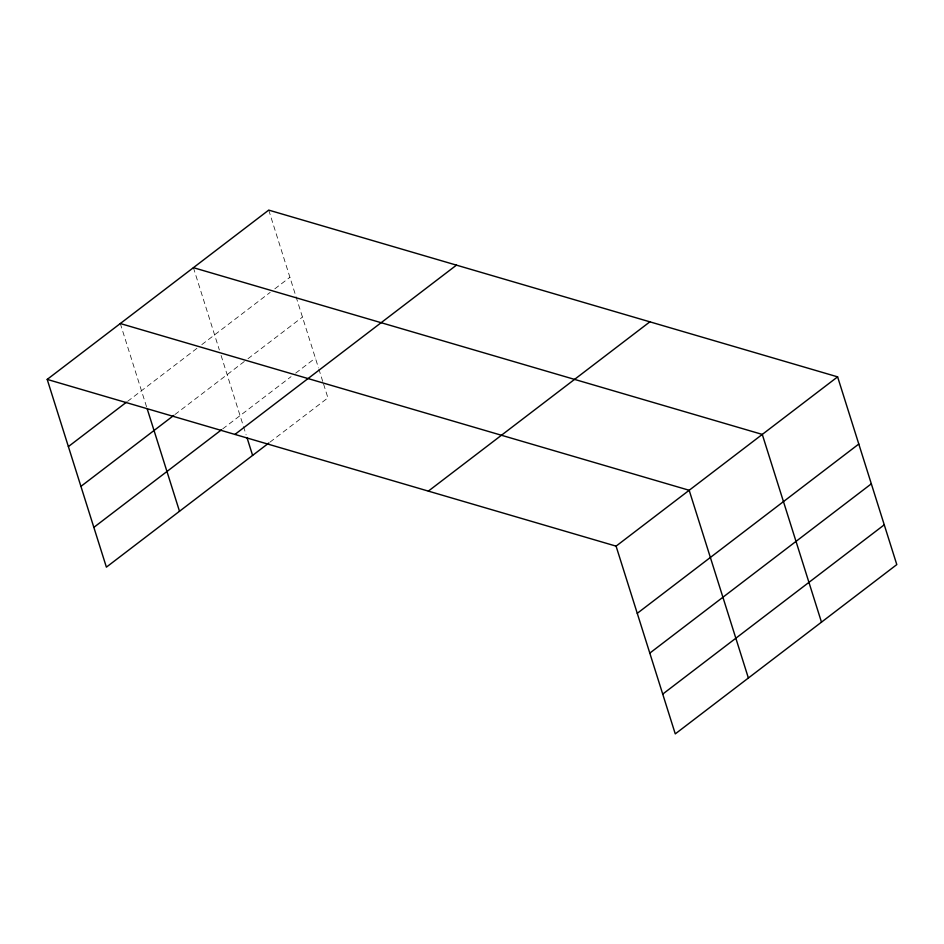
<?xml version="1.0" encoding="UTF-8"?>
<svg xmlns="http://www.w3.org/2000/svg" width="944" height="944" viewBox="0 0 944 944"><rect width="100%" height="100%" fill="white"/><g stroke="black" fill="none" stroke-linecap="round" stroke-linejoin="round"><path stroke-width="0.71" stroke-dasharray="4.72 3.54" d="M127.57 401.365L197.19 348.159M201.827 344.619L270.208 292.357M274.846 288.817L289.914 277.3M174.923 414.546L246.832 359.593M247.989 358.708L302.458 317.09M222.654 428.93L291.047 376.668M295.684 373.128L315.379 358.071M269.984 442.134L327.922 397.861L323.167 382.768M268.733 210.111L318.411 367.676M318.836 369.045L322.73 381.4M193.414 267.671L219.35 349.953M221.085 355.44L243.092 425.237M243.517 426.605L246.113 434.842M120.301 323.532L146.674 407.194"/><path stroke-width="1.42" d="M47.2 379.405L268.733 210.111L837.611 376.857L896.8 564.595L675.267 733.889L616.078 546.139L47.2 379.405L106.389 567.143L268.828 443.019M68.381 446.595L126.402 402.25M80.924 486.372L173.755 415.431M93.857 527.366L221.498 429.815M234.926 434.429L456.459 265.146M428.352 491.116L649.873 321.833M616.078 546.139L837.611 376.857M637.259 613.329L858.792 444.046M649.802 653.118L871.336 483.824M662.723 694.1L884.257 524.817M193.414 267.671L762.28 434.417L821.481 622.155M120.301 323.532L689.179 490.278L748.38 678.016M246.986 437.579L252.603 455.409M147.111 408.563L179.502 511.282"/></g></svg>
